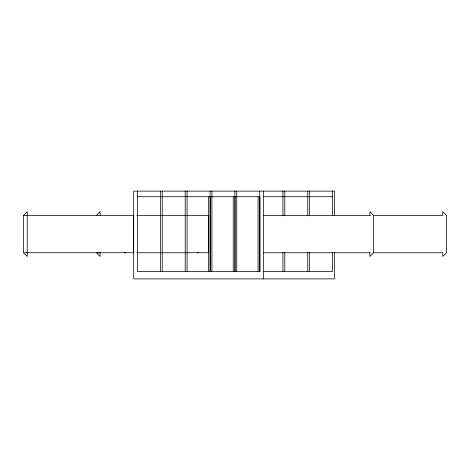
<?xml version="1.0" encoding="UTF-8"?>
<svg xmlns="http://www.w3.org/2000/svg" width="470" height="470" viewBox="0 0 470 470"><rect width="100%" height="100%" fill="white"/><g stroke="black" fill="none" stroke-linecap="round" stroke-linejoin="round"><path stroke-width="0.7" d="M23.5 252.743L23.5 215.395L27.236 211.659L27.236 256.473L23.5 252.743L27.236 252.743M133.674 252.743L133.674 215.395M96.368 215.395L100.104 211.659L100.104 215.395M137.41 196.719L259.951 196.719L259.951 271.413M263.541 196.719L332.59 196.719M23.5 215.395L133.962 215.395M136.694 215.395L185.726 215.395M186.531 215.395L208.41 215.395L208.41 252.743L186.531 252.737M263.459 215.395L370.319 215.395M373.245 215.395L442.764 215.395L442.764 211.659L446.5 215.395L446.5 252.743L442.764 256.473L442.764 252.743L373.245 252.743M26.837 252.743L133.962 252.737M136.694 252.743L185.726 252.743M263.459 252.743L370.319 252.743M260.08 271.413L137.41 271.413L137.41 191.12M263.541 271.413L332.59 271.413L332.59 252.372M124.527 252.737L125.461 252.743M197.394 252.737L198.328 252.743M369.896 215.395L369.896 211.659L373.632 215.395L373.632 252.743L369.896 256.473L369.896 252.743M334.458 215.254L334.458 191.12L133.674 191.12L133.674 278.88L334.458 278.88L334.458 252.555M332.59 191.12L332.59 215.759M309.624 191.12L309.624 215.759M309.624 252.372L309.624 271.413M307.756 191.12L307.756 215.759M307.756 252.372L307.756 271.413M284.785 191.12L284.785 215.759M284.785 252.372L284.785 271.413M282.916 191.12L282.916 215.759M282.916 252.372L282.916 271.413M263.459 191.12L263.459 278.88M259.722 191.12L259.722 271.413M258.083 196.719L258.083 271.413M236.751 191.12L236.751 271.413M235.112 196.719L235.112 271.413M234.888 191.12L234.888 271.413M233.249 196.719L233.249 271.413M211.917 191.12L211.917 271.413M210.278 196.719L210.278 271.413M210.049 191.12L210.049 271.413M208.41 196.965L208.41 271.572M187.084 191.12L187.084 271.413M185.215 191.12L185.215 271.413M162.244 191.12L162.244 271.413M160.376 191.12L160.376 271.413M100.104 252.743L96.368 252.743L100.104 256.473L100.104 252.743"/></g></svg>
